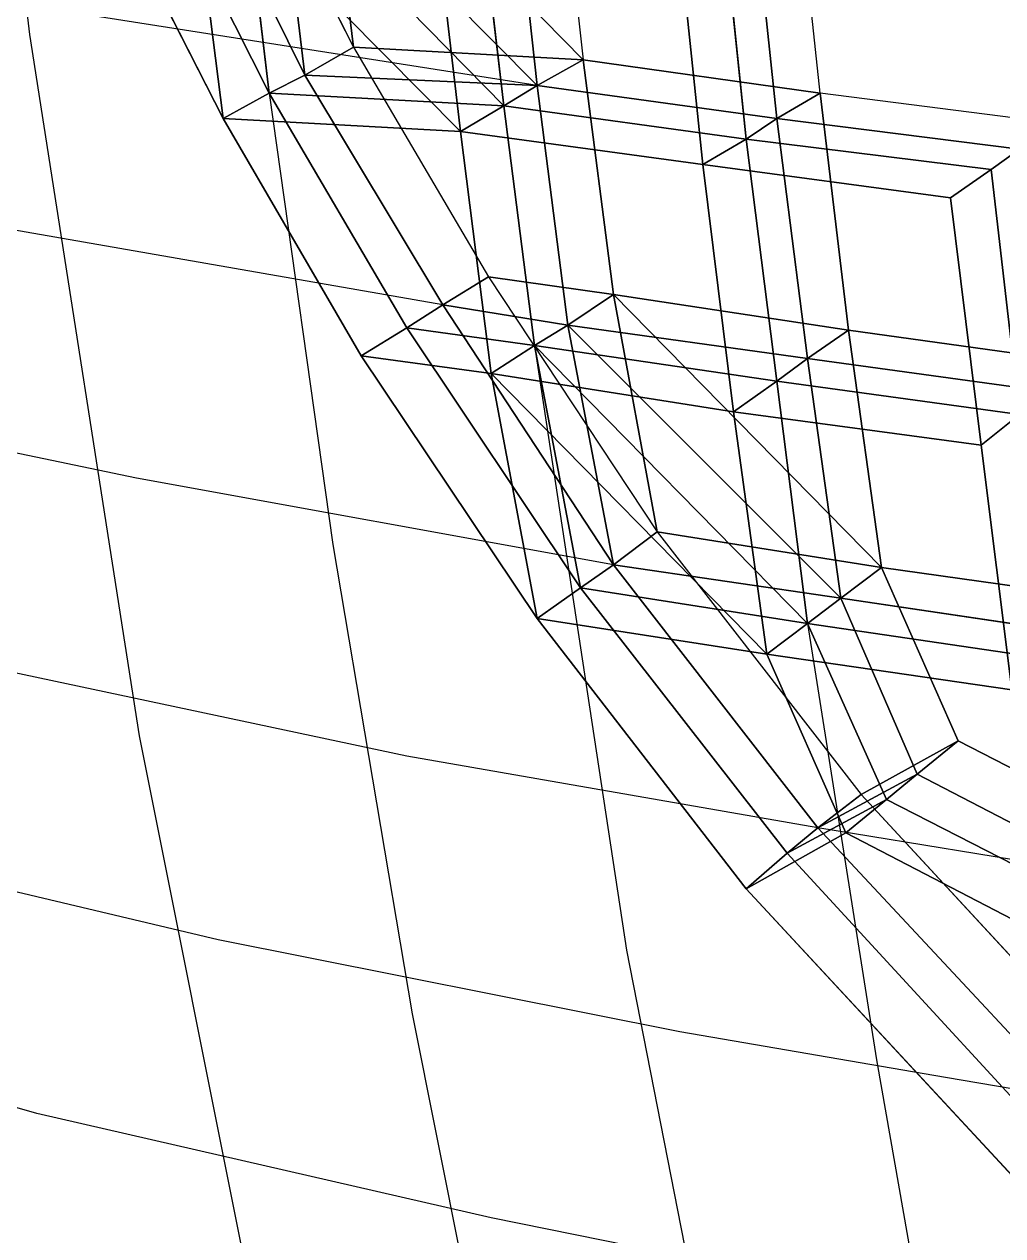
# Model space of a CAD drawing. Extents: x -24.1 to 24.1, y -24.4 to 24.4.
# Drawn here: x -17.41 to -13.575, y -13.47 to -8.72 of the extents above; entities that cross this region are included whole.
import ezdxf

# ---------------------------------------------------------------- set-up
doc = ezdxf.new("R2010")
doc.units = 0
doc.header["$MEASUREMENT"] = 0
for name, color, linetype in [('Bases - borderline', 7, 'CONTINUOUS'), ('Bases - borderline bottom', 7, 'CONTINUOUS'), ('Bases - borderline side1', 7, 'CONTINUOUS'), ('Bases - borderline side2', 7, 'CONTINUOUS'), ('Bases - borderline side3', 7, 'CONTINUOUS'), ('Bases - borderline side4', 7, 'CONTINUOUS'), ('Bases - borderline top', 7, 'CONTINUOUS'), ('Bases bottom', 7, 'CONTINUOUS'), ('Bases side1', 7, 'CONTINUOUS'), ('Bases side2', 7, 'CONTINUOUS'), ('Bases side3', 7, 'CONTINUOUS'), ('Bases side4', 7, 'CONTINUOUS'), ('Bases top', 7, 'CONTINUOUS'), ('Concrete bases crown', 7, 'CONTINUOUS'), ('FEA3', 7, 'CONTINUOUS'), ('LowerTendons', 7, 'CONTINUOUS'), ('LowerTendons Crown', 7, 'CONTINUOUS'), ('TendonPoints3', 7, 'CONTINUOUS'), ('UpperTendons', 7, 'CONTINUOUS'), ('UpperTendons Crown', 7, 'CONTINUOUS')]:
    doc.layers.add(name, color=color, linetype=linetype)

msp = doc.modelspace()

# ---------------------------------------------------------------- linework, layer by layer
at = {"layer": 'Bases - borderline'}
for points in [[(-16.24, -7.82, 59.11), (-16.65, -7.76, 58.9), (-16.12, -8.81, 58.9)], [(-15.22, -8.86, 59.37), (-16.24, -7.82, 59.11), (-15.32, -7.95, 59.57)], [(-15.22, -8.86, 59.37), (-16.24, -7.82, 59.11), (-16.12, -8.81, 58.9)], [(-16.43, -7.92, 59.45), (-16.84, -7.85, 59.24), (-16.31, -8.92, 59.24)], [(-16.43, -7.92, 59.45), (-16.84, -7.85, 59.24), (-16.31, -8.92, 59.24)], [(-16.57, -7.98, 59.71), (-16.99, -7.92, 59.5), (-16.45, -8.99, 59.49)], [(-16.57, -7.98, 59.71), (-16.99, -7.92, 59.5), (-16.45, -8.99, 59.49)], [(-15.4, -8.96, 59.71), (-16.43, -7.92, 59.45), (-15.5, -8.04, 59.92)], [(-15.4, -8.96, 59.71), (-16.43, -7.92, 59.45), (-15.5, -8.04, 59.92)], [(-15.4, -8.96, 59.71), (-16.43, -7.92, 59.45), (-16.31, -8.92, 59.24)], [(-15.4, -8.96, 59.71), (-16.43, -7.92, 59.45), (-16.31, -8.92, 59.24)], [(-15.53, -9.04, 59.97), (-16.57, -7.98, 59.71), (-15.64, -8.11, 60.18)], [(-15.53, -9.04, 59.97), (-16.57, -7.98, 59.71), (-15.64, -8.11, 60.18)], [(-15.53, -9.04, 59.97), (-16.57, -7.98, 59.71), (-16.45, -8.99, 59.49)], [(-15.53, -9.04, 59.97), (-16.57, -7.98, 59.71), (-16.45, -8.99, 59.49)], [(-16.76, -8.07, 60.05), (-17.18, -8.01, 59.83), (-16.63, -9.09, 59.83)], [(-15.7, -9.14, 60.31), (-16.76, -8.07, 60.05), (-15.81, -8.2, 60.52)], [(-15.7, -9.14, 60.31), (-16.76, -8.07, 60.05), (-16.63, -9.09, 59.83)], [(-15.1, -9.78, 59.14), (-15.59, -9.71, 58.9), (-14.93, -10.71, 58.9)], [(-14.05, -10.85, 59.28), (-14.18, -9.92, 59.55), (-15.1, -9.78, 59.14)], [(-15.1, -9.78, 59.14), (-14.93, -10.71, 58.9), (-14.05, -10.85, 59.28)], [(-15.28, -9.9, 59.48), (-15.77, -9.82, 59.24), (-15.1, -10.84, 59.24)], [(-15.28, -9.9, 59.48), (-15.77, -9.82, 59.24), (-15.1, -10.84, 59.24)], [(-15.41, -9.98, 59.73), (-15.91, -9.91, 59.5), (-15.23, -10.93, 59.49)], [(-15.41, -9.98, 59.73), (-15.91, -9.91, 59.5), (-15.23, -10.93, 59.49)], [(-14.21, -10.97, 59.63), (-14.34, -10.03, 59.89), (-15.28, -9.9, 59.48)], [(-14.21, -10.97, 59.63), (-14.34, -10.03, 59.89), (-15.28, -9.9, 59.48)], [(-15.28, -9.9, 59.48), (-15.1, -10.84, 59.24), (-14.21, -10.97, 59.63)], [(-15.28, -9.9, 59.48), (-15.1, -10.84, 59.24), (-14.21, -10.97, 59.63)], [(-15.58, -10.09, 60.07), (-16.09, -10.02, 59.83), (-15.4, -11.05, 59.83)], [(-14.34, -11.07, 59.88), (-14.46, -10.12, 60.15), (-15.41, -9.98, 59.73)], [(-14.34, -11.07, 59.88), (-14.46, -10.12, 60.15), (-15.41, -9.98, 59.73)], [(-15.41, -9.98, 59.73), (-15.23, -10.93, 59.49), (-14.34, -11.07, 59.88)], [(-15.41, -9.98, 59.73), (-15.23, -10.93, 59.49), (-14.34, -11.07, 59.88)], [(-14.5, -11.19, 60.23), (-14.63, -10.24, 60.5), (-15.58, -10.09, 60.07)], [(-15.58, -10.09, 60.07), (-15.4, -11.05, 59.83), (-14.5, -11.19, 60.23)]]:
    msp.add_3dface(points, dxfattribs=at)
at = {"layer": 'Bases - borderline bottom'}
for points in [[(-15.1, -9.78, 59.14), (-15.22, -8.86, 59.37), (-16.12, -8.81, 58.9), (-15.59, -9.71, 58.9)], [(-15.28, -9.9, 59.48), (-15.4, -8.96, 59.71), (-16.31, -8.92, 59.24), (-15.77, -9.82, 59.24)], [(-15.41, -9.98, 59.73), (-15.53, -9.04, 59.97), (-16.45, -8.99, 59.49), (-15.91, -9.91, 59.5)], [(-13.75, -11.53, 59.17), (-14.05, -10.85, 59.28), (-14.93, -10.71, 58.9), (-14.13, -11.74, 58.9)], [(-13.91, -11.66, 59.51), (-14.21, -10.97, 59.63), (-15.1, -10.84, 59.24), (-14.3, -11.87, 59.24)], [(-14.03, -11.76, 59.77), (-14.34, -11.07, 59.88), (-15.23, -10.93, 59.49), (-14.42, -11.97, 59.49)], [(-12.79, -13.19, 58.9), (-12.99, -11.92, 59.35), (-13.75, -11.53, 59.17), (-14.13, -11.74, 58.9)], [(-12.93, -13.34, 59.24), (-13.14, -12.06, 59.7), (-13.91, -11.66, 59.51), (-14.3, -11.87, 59.24)], [(-13.05, -13.46, 59.5), (-13.25, -12.16, 59.96), (-14.03, -11.76, 59.77), (-14.42, -11.97, 59.49)]]:
    msp.add_3dface(points, dxfattribs=at)
at = {"layer": 'Bases - borderline side1'}
for points in [[(-15.1, -9.78, 59.14), (-15.22, -8.86, 59.37), (-15.4, -8.96, 59.71), (-15.28, -9.9, 59.48)], [(-15.28, -9.9, 59.48), (-15.4, -8.96, 59.71), (-15.53, -9.04, 59.97), (-15.41, -9.98, 59.73)], [(-15.41, -9.98, 59.73), (-15.53, -9.04, 59.97), (-15.7, -9.14, 60.31), (-15.58, -10.09, 60.07)], [(-13.75, -11.53, 59.17), (-14.05, -10.85, 59.28), (-14.21, -10.97, 59.63), (-13.91, -11.66, 59.51)], [(-13.91, -11.66, 59.51), (-14.21, -10.97, 59.63), (-14.34, -11.07, 59.88), (-14.03, -11.76, 59.77)], [(-14.03, -11.76, 59.77), (-14.34, -11.07, 59.88), (-14.5, -11.19, 60.23), (-14.19, -11.89, 60.11)]]:
    msp.add_3dface(points, dxfattribs=at)
at = {"layer": 'Bases - borderline side2'}
for points in [[(-15.22, -8.86, 59.37), (-16.12, -8.81, 58.9), (-16.31, -8.92, 59.24), (-15.4, -8.96, 59.71)], [(-15.4, -8.96, 59.71), (-16.31, -8.92, 59.24), (-16.45, -8.99, 59.49), (-15.53, -9.04, 59.97)], [(-15.53, -9.04, 59.97), (-16.45, -8.99, 59.49), (-16.63, -9.09, 59.83), (-15.7, -9.14, 60.31)], [(-14.05, -10.85, 59.28), (-14.93, -10.71, 58.9), (-15.1, -10.84, 59.24), (-14.21, -10.97, 59.63)], [(-14.21, -10.97, 59.63), (-15.1, -10.84, 59.24), (-15.23, -10.93, 59.49), (-14.34, -11.07, 59.88)], [(-14.34, -11.07, 59.88), (-15.23, -10.93, 59.49), (-15.4, -11.05, 59.83), (-14.5, -11.19, 60.23)], [(-12.99, -11.92, 59.35), (-13.75, -11.53, 59.17), (-13.91, -11.66, 59.51), (-13.14, -12.06, 59.7)], [(-13.14, -12.06, 59.7), (-13.91, -11.66, 59.51), (-14.03, -11.76, 59.77), (-13.25, -12.16, 59.96)], [(-13.25, -12.16, 59.96), (-14.03, -11.76, 59.77), (-14.19, -11.89, 60.11), (-13.4, -12.3, 60.3)]]:
    msp.add_3dface(points, dxfattribs=at)
at = {"layer": 'Bases - borderline side3'}
for points in [[(-16.12, -8.81, 58.9), (-15.59, -9.71, 58.9), (-15.77, -9.82, 59.24), (-16.31, -8.92, 59.24)], [(-16.31, -8.92, 59.24), (-15.77, -9.82, 59.24), (-15.91, -9.91, 59.5), (-16.45, -8.99, 59.49)], [(-16.45, -8.99, 59.49), (-15.91, -9.91, 59.5), (-16.09, -10.02, 59.83), (-16.63, -9.09, 59.83)], [(-14.93, -10.71, 58.9), (-14.13, -11.74, 58.9), (-14.3, -11.87, 59.24), (-15.1, -10.84, 59.24)], [(-15.1, -10.84, 59.24), (-14.3, -11.87, 59.24), (-14.42, -11.97, 59.49), (-15.23, -10.93, 59.49)], [(-15.23, -10.93, 59.49), (-14.42, -11.97, 59.49), (-14.58, -12.11, 59.83), (-15.4, -11.05, 59.83)], [(-13.75, -11.53, 59.17), (-14.13, -11.74, 58.9), (-14.3, -11.87, 59.24), (-13.91, -11.66, 59.51)], [(-13.91, -11.66, 59.51), (-14.3, -11.87, 59.24), (-14.42, -11.97, 59.49), (-14.03, -11.76, 59.77)], [(-14.03, -11.76, 59.77), (-14.42, -11.97, 59.49), (-14.58, -12.11, 59.83), (-14.19, -11.89, 60.11)]]:
    msp.add_3dface(points, dxfattribs=at)
at = {"layer": 'Bases - borderline side4'}
for points in [[(-15.59, -9.71, 58.9), (-15.1, -9.78, 59.14), (-15.28, -9.9, 59.48), (-15.77, -9.82, 59.24)], [(-15.77, -9.82, 59.24), (-15.28, -9.9, 59.48), (-15.41, -9.98, 59.73), (-15.91, -9.91, 59.5)], [(-15.91, -9.91, 59.5), (-15.41, -9.98, 59.73), (-15.58, -10.09, 60.07), (-16.09, -10.02, 59.83)], [(-14.13, -11.74, 58.9), (-13.75, -11.53, 59.17), (-13.91, -11.66, 59.51), (-14.3, -11.87, 59.24)], [(-14.3, -11.87, 59.24), (-13.91, -11.66, 59.51), (-14.03, -11.76, 59.77), (-14.42, -11.97, 59.49)], [(-14.42, -11.97, 59.49), (-14.03, -11.76, 59.77), (-14.19, -11.89, 60.11), (-14.58, -12.11, 59.83)], [(-14.13, -11.74, 58.9), (-12.79, -13.19, 58.9), (-12.93, -13.34, 59.24), (-14.3, -11.87, 59.24)], [(-14.3, -11.87, 59.24), (-12.93, -13.34, 59.24), (-13.05, -13.46, 59.5), (-14.42, -11.97, 59.49)], [(-14.42, -11.97, 59.49), (-13.05, -13.46, 59.5), (-13.19, -13.61, 59.83), (-14.58, -12.11, 59.83)]]:
    msp.add_3dface(points, dxfattribs=at)
at = {"layer": 'Bases - borderline top'}
for points in [[(-15.28, -9.9, 59.48), (-15.4, -8.96, 59.71), (-16.31, -8.92, 59.24), (-15.77, -9.82, 59.24)], [(-15.41, -9.98, 59.73), (-15.53, -9.04, 59.97), (-16.45, -8.99, 59.49), (-15.91, -9.91, 59.5)], [(-15.58, -10.09, 60.07), (-15.7, -9.14, 60.31), (-16.63, -9.09, 59.83), (-16.09, -10.02, 59.83)], [(-13.91, -11.66, 59.51), (-14.21, -10.97, 59.63), (-15.1, -10.84, 59.24), (-14.3, -11.87, 59.24)], [(-14.03, -11.76, 59.77), (-14.34, -11.07, 59.88), (-15.23, -10.93, 59.49), (-14.42, -11.97, 59.49)], [(-14.19, -11.89, 60.11), (-14.5, -11.19, 60.23), (-15.4, -11.05, 59.83), (-14.58, -12.11, 59.83)], [(-12.93, -13.34, 59.24), (-13.14, -12.06, 59.7), (-13.91, -11.66, 59.51), (-14.3, -11.87, 59.24)], [(-13.05, -13.46, 59.5), (-13.25, -12.16, 59.96), (-14.03, -11.76, 59.77), (-14.42, -11.97, 59.49)], [(-13.19, -13.61, 59.83), (-13.4, -12.3, 60.3), (-14.19, -11.89, 60.11), (-14.58, -12.11, 59.83)]]:
    msp.add_3dface(points, dxfattribs=at)
at = {"layer": 'Bases bottom'}
for points in [[(-14.39, -8.06, 60), (-15.32, -7.95, 59.57), (-15.22, -8.86, 59.37), (-14.29, -8.99, 59.79)], [(-14.56, -8.15, 60.35), (-15.5, -8.04, 59.92), (-15.4, -8.96, 59.71), (-14.46, -9.09, 60.14)], [(-14.68, -8.22, 60.62), (-15.64, -8.11, 60.18), (-15.53, -9.04, 59.97), (-14.58, -9.17, 60.4)], [(-14.29, -8.99, 59.79), (-15.22, -8.86, 59.37), (-15.1, -9.78, 59.14), (-14.18, -9.92, 59.55)], [(-14.46, -9.09, 60.14), (-15.4, -8.96, 59.71), (-15.28, -9.9, 59.48), (-14.34, -10.03, 59.89)], [(-13.35, -9.11, 60.18), (-14.29, -8.99, 59.79), (-14.18, -9.92, 59.55), (-13.24, -10.05, 59.93)], [(-14.58, -9.17, 60.4), (-15.53, -9.04, 59.97), (-15.41, -9.98, 59.73), (-14.46, -10.12, 60.15)], [(-13.51, -9.21, 60.53), (-14.46, -9.09, 60.14), (-14.34, -10.03, 59.89), (-13.4, -10.16, 60.28)], [(-13.62, -9.29, 60.8), (-14.58, -9.17, 60.4), (-14.46, -10.12, 60.15), (-13.51, -10.25, 60.54)], [(-13.24, -10.05, 59.93), (-14.18, -9.92, 59.55), (-14.05, -10.85, 59.28), (-13.12, -10.98, 59.66)], [(-13.4, -10.16, 60.28), (-14.34, -10.03, 59.89), (-14.21, -10.97, 59.63), (-13.27, -11.11, 60)], [(-13.51, -10.25, 60.54), (-14.46, -10.12, 60.15), (-14.34, -11.07, 59.88), (-13.39, -11.21, 60.26)], [(-13.12, -10.98, 59.66), (-14.05, -10.85, 59.28), (-13.75, -11.53, 59.17), (-12.99, -11.92, 59.35)], [(-13.27, -11.11, 60), (-14.21, -10.97, 59.63), (-13.91, -11.66, 59.51), (-13.14, -12.06, 59.7)], [(-13.39, -11.21, 60.26), (-14.34, -11.07, 59.88), (-14.03, -11.76, 59.77), (-13.25, -12.16, 59.96)]]:
    msp.add_3dface(points, dxfattribs=at)
at = {"layer": 'Bases side1'}
for points in [[(-14.29, -8.99, 59.79), (-15.22, -8.86, 59.37), (-15.4, -8.96, 59.71), (-14.46, -9.09, 60.14)], [(-14.46, -9.09, 60.14), (-15.4, -8.96, 59.71), (-15.53, -9.04, 59.97), (-14.58, -9.17, 60.4)], [(-13.35, -9.11, 60.18), (-14.29, -8.99, 59.79), (-14.46, -9.09, 60.14), (-13.51, -9.21, 60.53)], [(-14.58, -9.17, 60.4), (-15.53, -9.04, 59.97), (-15.7, -9.14, 60.31), (-14.75, -9.27, 60.75)], [(-13.51, -9.21, 60.53), (-14.46, -9.09, 60.14), (-14.58, -9.17, 60.4), (-13.62, -9.29, 60.8)], [(-13.62, -9.29, 60.8), (-14.58, -9.17, 60.4), (-14.75, -9.27, 60.75), (-13.78, -9.4, 61.15)], [(-13.24, -10.05, 59.93), (-14.18, -9.92, 59.55), (-14.34, -10.03, 59.89), (-13.4, -10.16, 60.28)], [(-13.4, -10.16, 60.28), (-14.34, -10.03, 59.89), (-14.46, -10.12, 60.15), (-13.51, -10.25, 60.54)], [(-13.51, -10.25, 60.54), (-14.46, -10.12, 60.15), (-14.63, -10.24, 60.5), (-13.66, -10.37, 60.9)], [(-13.12, -10.98, 59.66), (-14.05, -10.85, 59.28), (-14.21, -10.97, 59.63), (-13.27, -11.11, 60)], [(-13.27, -11.11, 60), (-14.21, -10.97, 59.63), (-14.34, -11.07, 59.88), (-13.39, -11.21, 60.26)], [(-13.39, -11.21, 60.26), (-14.34, -11.07, 59.88), (-14.5, -11.19, 60.23), (-13.54, -11.33, 60.61)]]:
    msp.add_3dface(points, dxfattribs=at)
at = {"layer": 'Bases side2'}
for points in [[(-15.32, -7.95, 59.57), (-15.22, -8.86, 59.37), (-15.4, -8.96, 59.71), (-15.5, -8.04, 59.92)], [(-15.5, -8.04, 59.92), (-15.4, -8.96, 59.71), (-15.53, -9.04, 59.97), (-15.64, -8.11, 60.18)], [(-15.64, -8.11, 60.18), (-15.53, -9.04, 59.97), (-15.7, -9.14, 60.31), (-15.81, -8.2, 60.52)], [(-15.22, -8.86, 59.37), (-15.1, -9.78, 59.14), (-15.28, -9.9, 59.48), (-15.4, -8.96, 59.71)], [(-15.4, -8.96, 59.71), (-15.28, -9.9, 59.48), (-15.41, -9.98, 59.73), (-15.53, -9.04, 59.97)], [(-14.29, -8.99, 59.79), (-14.18, -9.92, 59.55), (-14.34, -10.03, 59.89), (-14.46, -9.09, 60.14)], [(-15.53, -9.04, 59.97), (-15.41, -9.98, 59.73), (-15.58, -10.09, 60.07), (-15.7, -9.14, 60.31)], [(-14.46, -9.09, 60.14), (-14.34, -10.03, 59.89), (-14.46, -10.12, 60.15), (-14.58, -9.17, 60.4)], [(-14.58, -9.17, 60.4), (-14.46, -10.12, 60.15), (-14.63, -10.24, 60.5), (-14.75, -9.27, 60.75)], [(-14.18, -9.92, 59.55), (-14.05, -10.85, 59.28), (-14.21, -10.97, 59.63), (-14.34, -10.03, 59.89)], [(-14.34, -10.03, 59.89), (-14.21, -10.97, 59.63), (-14.34, -11.07, 59.88), (-14.46, -10.12, 60.15)], [(-14.46, -10.12, 60.15), (-14.34, -11.07, 59.88), (-14.5, -11.19, 60.23), (-14.63, -10.24, 60.5)], [(-14.05, -10.85, 59.28), (-13.75, -11.53, 59.17), (-13.91, -11.66, 59.51), (-14.21, -10.97, 59.63)], [(-14.21, -10.97, 59.63), (-13.91, -11.66, 59.51), (-14.03, -11.76, 59.77), (-14.34, -11.07, 59.88)], [(-14.34, -11.07, 59.88), (-14.03, -11.76, 59.77), (-14.19, -11.89, 60.11), (-14.5, -11.19, 60.23)]]:
    msp.add_3dface(points, dxfattribs=at)
at = {"layer": 'Bases side3'}
for points in [[(-15.22, -8.86, 59.37), (-14.29, -8.99, 59.79), (-14.46, -9.09, 60.14), (-15.4, -8.96, 59.71)], [(-15.4, -8.96, 59.71), (-14.46, -9.09, 60.14), (-14.58, -9.17, 60.4), (-15.53, -9.04, 59.97)], [(-15.53, -9.04, 59.97), (-14.58, -9.17, 60.4), (-14.75, -9.27, 60.75), (-15.7, -9.14, 60.31)], [(-15.1, -9.78, 59.14), (-14.18, -9.92, 59.55), (-14.34, -10.03, 59.89), (-15.28, -9.9, 59.48)], [(-15.28, -9.9, 59.48), (-14.34, -10.03, 59.89), (-14.46, -10.12, 60.15), (-15.41, -9.98, 59.73)], [(-14.18, -9.92, 59.55), (-13.24, -10.05, 59.93), (-13.4, -10.16, 60.28), (-14.34, -10.03, 59.89)], [(-15.41, -9.98, 59.73), (-14.46, -10.12, 60.15), (-14.63, -10.24, 60.5), (-15.58, -10.09, 60.07)], [(-14.34, -10.03, 59.89), (-13.4, -10.16, 60.28), (-13.51, -10.25, 60.54), (-14.46, -10.12, 60.15)], [(-14.46, -10.12, 60.15), (-13.51, -10.25, 60.54), (-13.66, -10.37, 60.9), (-14.63, -10.24, 60.5)], [(-14.05, -10.85, 59.28), (-13.12, -10.98, 59.66), (-13.27, -11.11, 60), (-14.21, -10.97, 59.63)], [(-14.21, -10.97, 59.63), (-13.27, -11.11, 60), (-13.39, -11.21, 60.26), (-14.34, -11.07, 59.88)], [(-14.34, -11.07, 59.88), (-13.39, -11.21, 60.26), (-13.54, -11.33, 60.61), (-14.5, -11.19, 60.23)], [(-13.75, -11.53, 59.17), (-12.99, -11.92, 59.35), (-13.14, -12.06, 59.7), (-13.91, -11.66, 59.51)], [(-13.91, -11.66, 59.51), (-13.14, -12.06, 59.7), (-13.25, -12.16, 59.96), (-14.03, -11.76, 59.77)], [(-14.03, -11.76, 59.77), (-13.25, -12.16, 59.96), (-13.4, -12.3, 60.3), (-14.19, -11.89, 60.11)]]:
    msp.add_3dface(points, dxfattribs=at)
at = {"layer": 'Bases side4'}
for points in [[(-14.29, -8.99, 59.79), (-14.39, -8.06, 60), (-14.56, -8.15, 60.35), (-14.46, -9.09, 60.14)], [(-14.46, -9.09, 60.14), (-14.56, -8.15, 60.35), (-14.68, -8.22, 60.62), (-14.58, -9.17, 60.4)], [(-14.58, -9.17, 60.4), (-14.68, -8.22, 60.62), (-14.85, -8.32, 60.97), (-14.75, -9.27, 60.75)], [(-14.18, -9.92, 59.55), (-14.29, -8.99, 59.79), (-14.46, -9.09, 60.14), (-14.34, -10.03, 59.89)], [(-14.34, -10.03, 59.89), (-14.46, -9.09, 60.14), (-14.58, -9.17, 60.4), (-14.46, -10.12, 60.15)], [(-14.46, -10.12, 60.15), (-14.58, -9.17, 60.4), (-14.75, -9.27, 60.75), (-14.63, -10.24, 60.5)], [(-13.4, -10.16, 60.28), (-13.51, -9.21, 60.53), (-13.62, -9.29, 60.8), (-13.51, -10.25, 60.54)], [(-13.51, -10.25, 60.54), (-13.62, -9.29, 60.8), (-13.78, -9.4, 61.15), (-13.66, -10.37, 60.9)], [(-13.39, -11.21, 60.26), (-13.51, -10.25, 60.54), (-13.66, -10.37, 60.9), (-13.54, -11.33, 60.61)]]:
    msp.add_3dface(points, dxfattribs=at)
at = {"layer": 'Bases top'}
for points in [[(-14.56, -8.15, 60.35), (-15.5, -8.04, 59.92), (-15.4, -8.96, 59.71), (-14.46, -9.09, 60.14)], [(-14.68, -8.22, 60.62), (-15.64, -8.11, 60.18), (-15.53, -9.04, 59.97), (-14.58, -9.17, 60.4)], [(-14.85, -8.32, 60.97), (-15.81, -8.2, 60.52), (-15.7, -9.14, 60.31), (-14.75, -9.27, 60.75)], [(-14.46, -9.09, 60.14), (-15.4, -8.96, 59.71), (-15.28, -9.9, 59.48), (-14.34, -10.03, 59.89)], [(-14.58, -9.17, 60.4), (-15.53, -9.04, 59.97), (-15.41, -9.98, 59.73), (-14.46, -10.12, 60.15)], [(-13.51, -9.21, 60.53), (-14.46, -9.09, 60.14), (-14.34, -10.03, 59.89), (-13.4, -10.16, 60.28)], [(-14.75, -9.27, 60.75), (-15.7, -9.14, 60.31), (-15.58, -10.09, 60.07), (-14.63, -10.24, 60.5)], [(-13.62, -9.29, 60.8), (-14.58, -9.17, 60.4), (-14.46, -10.12, 60.15), (-13.51, -10.25, 60.54)], [(-13.78, -9.4, 61.15), (-14.75, -9.27, 60.75), (-14.63, -10.24, 60.5), (-13.66, -10.37, 60.9)], [(-13.4, -10.16, 60.28), (-14.34, -10.03, 59.89), (-14.21, -10.97, 59.63), (-13.27, -11.11, 60)], [(-13.51, -10.25, 60.54), (-14.46, -10.12, 60.15), (-14.34, -11.07, 59.88), (-13.39, -11.21, 60.26)], [(-13.66, -10.37, 60.9), (-14.63, -10.24, 60.5), (-14.5, -11.19, 60.23), (-13.54, -11.33, 60.61)], [(-13.27, -11.11, 60), (-14.21, -10.97, 59.63), (-13.91, -11.66, 59.51), (-13.14, -12.06, 59.7)], [(-13.39, -11.21, 60.26), (-14.34, -11.07, 59.88), (-14.03, -11.76, 59.77), (-13.25, -12.16, 59.96)], [(-13.54, -11.33, 60.61), (-14.5, -11.19, 60.23), (-14.19, -11.89, 60.11), (-13.4, -12.3, 60.3)]]:
    msp.add_3dface(points, dxfattribs=at)
at = {"layer": 'Concrete bases crown'}
for points in [[(-16.42, -15.34, 58.95), (-18.36, -12.97, 58.95), (-17.43, -14.18, 57.86)], [(-16.72, -15.62, 58.95), (-18.69, -13.2, 58.95), (-17.75, -14.44, 57.86)], [(-16.72, -15.62, 58.95), (-18.69, -13.2, 58.95), (-17.75, -14.44, 57.86)], [(-16.9, -15.79, 58.95), (-18.89, -13.34, 58.95), (-17.94, -14.59, 57.86)], [(-16.9, -15.79, 58.95), (-18.89, -13.34, 58.95), (-17.94, -14.59, 57.86)]]:
    msp.add_3dface(points, dxfattribs=at)
at = {"layer": 'FEA3'}
for p, q in [((-16.65, -7.76, 58.9), (-16.12, -8.81, 58.9)), ((-17.18, -8.01, 59.83), (-16.63, -9.09, 59.83)), ((-16.12, -8.81, 58.9), (-15.59, -9.71, 58.9)), ((-16.63, -9.09, 59.83), (-16.09, -10.02, 59.83)), ((-15.59, -9.71, 58.9), (-14.93, -10.71, 58.9)), ((-16.09, -10.02, 59.83), (-15.4, -11.05, 59.83)), ((-14.93, -10.71, 58.9), (-14.13, -11.74, 58.9)), ((-15.4, -11.05, 59.83), (-14.58, -12.11, 59.83)), ((-14.13, -11.74, 58.9), (-12.79, -13.19, 58.9)), ((-14.58, -12.11, 59.83), (-13.19, -13.61, 59.83))]:
    msp.add_line(p, q, dxfattribs=at)
for points in [[(-16.65, -7.76, 58.9), (-16.12, -8.81, 58.9), (-16.31, -8.92, 59.24), (-16.84, -7.85, 59.24)], [(-16.84, -7.85, 59.24), (-16.31, -8.92, 59.24), (-16.45, -8.99, 59.49), (-16.99, -7.92, 59.5)], [(-16.99, -7.92, 59.5), (-16.45, -8.99, 59.49), (-16.63, -9.09, 59.83), (-17.18, -8.01, 59.83)], [(-16.12, -8.81, 58.9), (-15.59, -9.71, 58.9), (-15.77, -9.82, 59.24), (-16.31, -8.92, 59.24)], [(-16.31, -8.92, 59.24), (-15.77, -9.82, 59.24), (-15.91, -9.91, 59.5), (-16.45, -8.99, 59.49)], [(-16.45, -8.99, 59.49), (-15.91, -9.91, 59.5), (-16.09, -10.02, 59.83), (-16.63, -9.09, 59.83)], [(-15.59, -9.71, 58.9), (-14.93, -10.71, 58.9), (-15.1, -10.84, 59.24), (-15.77, -9.82, 59.24)], [(-15.77, -9.82, 59.24), (-15.1, -10.84, 59.24), (-15.23, -10.93, 59.49), (-15.91, -9.91, 59.5)], [(-15.91, -9.91, 59.5), (-15.23, -10.93, 59.49), (-15.4, -11.05, 59.83), (-16.09, -10.02, 59.83)], [(-14.93, -10.71, 58.9), (-14.13, -11.74, 58.9), (-14.3, -11.87, 59.24), (-15.1, -10.84, 59.24)], [(-15.1, -10.84, 59.24), (-14.3, -11.87, 59.24), (-14.42, -11.97, 59.49), (-15.23, -10.93, 59.49)], [(-15.23, -10.93, 59.49), (-14.42, -11.97, 59.49), (-14.58, -12.11, 59.83), (-15.4, -11.05, 59.83)], [(-14.13, -11.74, 58.9), (-12.79, -13.19, 58.9), (-12.93, -13.34, 59.24), (-14.3, -11.87, 59.24)], [(-14.3, -11.87, 59.24), (-12.93, -13.34, 59.24), (-13.05, -13.46, 59.5), (-14.42, -11.97, 59.49)], [(-14.42, -11.97, 59.49), (-13.05, -13.46, 59.5), (-13.19, -13.61, 59.83), (-14.58, -12.11, 59.83)], [(-16.42, -15.34, 58.95), (-18.36, -12.97, 58.95), (-17.43, -14.18, 57.86)]]:
    msp.add_3dface(points, dxfattribs=at)
at = {"layer": 'LowerTendons'}
for p, q in [((-15.4, -8.96, 59.71), (-18.14, -8.53, 58.27)), ((-14.46, -9.09, 60.14), (-15.4, -8.96, 59.71)), ((-13.51, -9.21, 60.53), (-14.46, -9.09, 60.14)), ((-15.77, -9.82, 59.24), (-18.01, -9.43, 58.07)), ((-15.28, -9.9, 59.48), (-15.77, -9.82, 59.24)), ((-14.34, -10.03, 59.89), (-15.28, -9.9, 59.48)), ((-13.4, -10.16, 60.28), (-14.34, -10.03, 59.89)), ((-15.1, -10.84, 59.24), (-16.97, -10.5, 58.33)), ((-14.21, -10.97, 59.63), (-15.1, -10.84, 59.24)), ((-13.27, -11.11, 60), (-14.21, -10.97, 59.63)), ((-14.3, -11.87, 59.24), (-15.91, -11.59, 58.52)), ((-13.14, -12.06, 59.7), (-14.3, -11.87, 59.24)), ((-17.36, -12.99, 57.05), (-21.22, -11.89, 54.73)), ((-12.06, -13.14, 59.7), (-13.8, -12.85, 59.07))]:
    msp.add_line(p, q, dxfattribs=at)
at = {"layer": 'LowerTendons Crown'}
for p, q in [((-16.97, -10.5, 58.33), (-18.75, -10.13, 57.34)), ((-15.91, -11.59, 58.52), (-18.59, -11.02, 57.11)), ((-16.65, -12.31, 57.79), (-18.42, -11.89, 56.85)), ((-14.84, -12.67, 58.63), (-16.65, -12.31, 57.79)), ((-13.8, -12.85, 59.07), (-14.84, -12.67, 58.63)), ((-15.58, -13.4, 57.91), (-17.36, -12.99, 57.05)), ((-14.19, -13.68, 58.5), (-15.58, -13.4, 57.91))]:
    msp.add_line(p, q, dxfattribs=at)
at = {"layer": 'TendonPoints3'}
for p, q in [((-17.39, -8.76, 59.03), (-16.96, -11.51, 58.32)), ((-16.97, -10.5, 58.33), (-18.75, -10.13, 57.34)), ((-16.2, -10.76, 59.04), (-15.89, -12.6, 58.47)), ((-15.91, -11.59, 58.52), (-18.59, -11.02, 57.11)), ((-16.96, -11.51, 58.32), (-16.42, -14.21, 57.4)), ((-16.65, -12.31, 57.79), (-18.42, -11.89, 56.85)), ((-14.84, -12.67, 58.63), (-16.65, -12.31, 57.79)), ((-15.05, -12.35, 59.03), (-14.51, -15.1, 57.99)), ((-15.89, -12.6, 58.47), (-15.61, -14, 57.97)), ((-13.8, -12.85, 59.07), (-14.84, -12.67, 58.63)), ((-14.07, -12.78, 59.33), (-13.8, -14.31, 58.75)), ((-15.58, -13.4, 57.91), (-17.36, -12.99, 57.05)), ((-14.19, -13.68, 58.5), (-15.58, -13.4, 57.91))]:
    msp.add_line(p, q, dxfattribs=at)
at = {"layer": 'UpperTendons'}
for p, q in [((-17.66, -6.29, 59.49), (-17.39, -8.76, 59.03)), ((-16.57, -7.98, 59.71), (-16.45, -8.99, 59.49)), ((-15.64, -8.11, 60.18), (-15.53, -9.04, 59.97)), ((-14.68, -8.22, 60.62), (-14.58, -9.17, 60.4)), ((-16.45, -8.99, 59.49), (-16.2, -10.76, 59.04)), ((-15.53, -9.04, 59.97), (-15.41, -9.98, 59.73)), ((-14.58, -9.17, 60.4), (-14.46, -10.12, 60.15)), ((-15.41, -9.98, 59.73), (-15.05, -12.35, 59.03)), ((-14.46, -10.12, 60.15), (-14.34, -11.07, 59.88)), ((-14.34, -11.07, 59.88), (-14.07, -12.78, 59.33))]:
    msp.add_line(p, q, dxfattribs=at)
at = {"layer": 'UpperTendons Crown'}
for p, q in [((-17.39, -8.76, 59.03), (-16.96, -11.51, 58.32)), ((-16.2, -10.76, 59.04), (-15.89, -12.6, 58.47)), ((-16.96, -11.51, 58.32), (-16.42, -14.21, 57.4)), ((-15.05, -12.35, 59.03), (-14.51, -15.1, 57.99)), ((-15.89, -12.6, 58.47), (-15.61, -14, 57.97)), ((-14.07, -12.78, 59.33), (-13.8, -14.31, 58.75))]:
    msp.add_line(p, q, dxfattribs=at)

doc.saveas('drawing.dxf')
